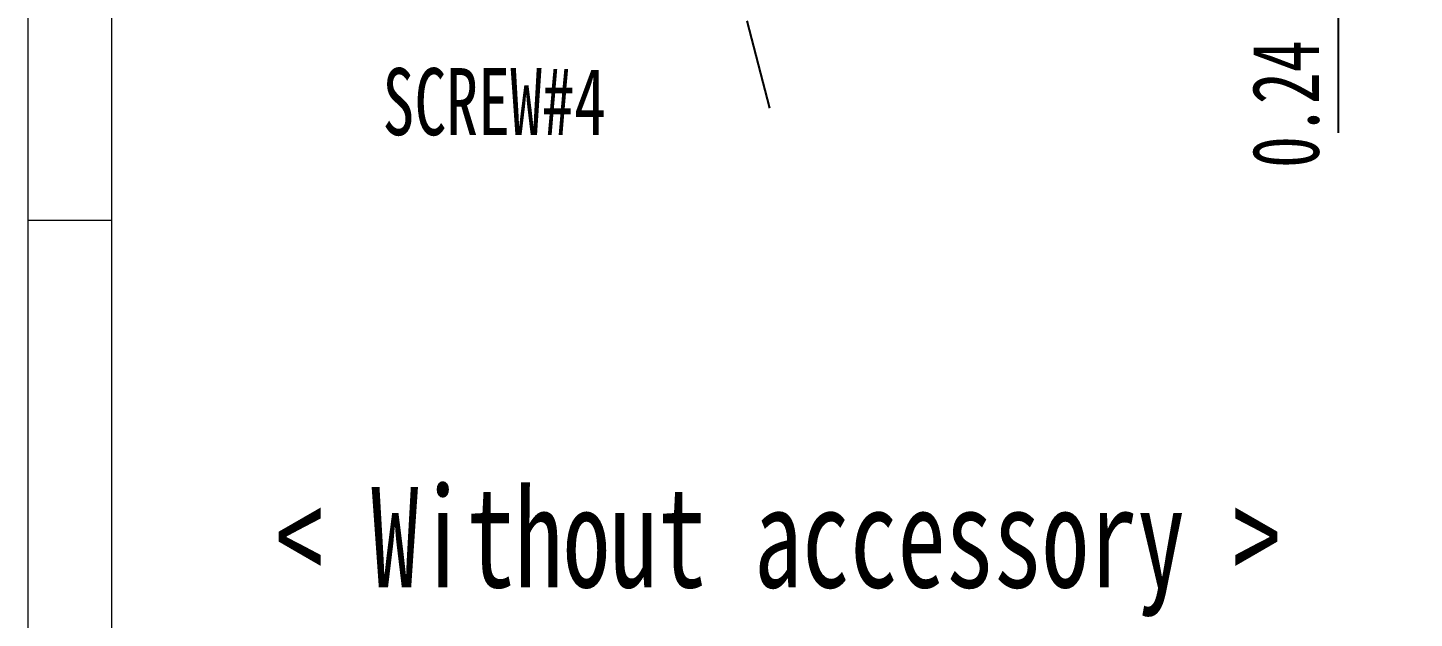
# Paper-space layout '시트2_ENG' of a CAD drawing. Header units: inches. Extents: x 0.2 to 16.3, y 0.2 to 11.5.
# Drawn here: x 0.197 to 3.454, y 4.911 to 6.298 of the extents above; entities that cross this region are included whole.
import ezdxf

# ---------------------------------------------------------------- set-up
doc = ezdxf.new("R2010")
doc.units = ezdxf.units.IN
doc.header["$MEASUREMENT"] = 0
doc.linetypes.add('CENTERX2', pattern=[0.8, 0.5, -0.1, 0.1, -0.1])
doc.layers.add('CENTER_LINE', color=7, linetype='CENTERX2')
doc.styles.add('SLDTEXTSTYLE0', font='TXT', dxfattribs={"width": 0.7})
doc.dimstyles.new('SLDDIMSTYLE4', dxfattribs={"dimtxt": 0.15748, "dimasz": 0.13, "dimexe": 0, "dimexo": 0.0625, "dimgap": 0.03937, "dimtad": 1, "dimdec": 3, "dimrnd": 1e-09, "dimdsep": 46, "dimtxsty": 'SLDTEXTSTYLE0', "dimsah": 1, "dimcen": 0.09, "dimadec": 0, "dimazin": 2, "dimtfac": 1, "dimtdec": 3, "dimtmove": 0, "dimatfit": 0, "dimfxl": 1, "dimfrac": 2, "dimtolj": 1, "dimtzin": 12, "dimarcsym": 0})
doc.dimstyles.new('SLDDIMSTYLE9', dxfattribs={"dimtxt": 0.18, "dimasz": 0.13, "dimexe": 0, "dimexo": 0.0625, "dimgap": 0, "dimtad": 0, "dimtih": 1, "dimtoh": 1, "dimdec": 0, "dimrnd": 1e-09, "dimzin": 0, "dimdsep": 46, "dimtxsty": 'Standard', "dimsah": 1, "dimcen": 0.09, "dimadec": 0, "dimazin": 0, "dimtfac": 0.13, "dimtdec": 0, "dimtofl": 0, "dimtmove": 0, "dimatfit": 3, "dimfxl": 1, "dimfrac": 2, "dimtolj": 1, "dimtzin": 0, "dimarcsym": 0})

# ---------------------------------------------------------------- blocks, each defined once
blk = doc.blocks.new('_D_46')
at = {"layer": 'CENTER_LINE'}
for p, q in [((3.2751, 6.7919), (3.2751, 7.0419)), ((5.0081, 6.7919), (3.2358, 6.7919)), ((3.2751, 6.7919), (3.2751, 6.5515)), ((5.0199, 6.5515), (3.2358, 6.5515)), ((3.2751, 6.5515), (3.2751, 5.969))]:
    blk.add_line(p, q, dxfattribs=at)
for points in [[(3.2751, 6.7919), (3.2951, 6.9219), (3.2551, 6.9219)], [(3.2751, 6.5515), (3.2551, 6.4215), (3.2951, 6.4215)]]:
    blk.add_solid(points, dxfattribs=at)
at = {"layer": 'CENTER_LINE', "insert": (3.0721, 5.969), "char_height": 0.15748, "attachment_point": 1, "rotation": 90, "style": 'SLDTEXTSTYLE0'}
blk.add_mtext('0.24', dxfattribs=at)
blk = doc.blocks.new('SW_NOTE_0_18')
at = {"layer": 'CENTER_LINE', "color": 0, "insert": (-0.9094, 0.0944), "char_height": 0.15748, "attachment_point": 1, "style": 'SLDTEXTSTYLE0'}
blk.add_mtext('SCREW#4', dxfattribs=at)

psp = doc.layouts.new('시트2_ENG')

# ---------------------------------------------------------------- linework, layer by layer
at = {"color": 7, "linetype": 'Continuous', "lineweight": 18}
for p, q in [((0.1969, 11.4961), (0.1969, 0.1969)), ((0.3937, 11.2992), (0.3937, 0.3937)), ((0.1969, 5.8465), (0.3937, 5.8465))]:
    psp.add_line(p, q, dxfattribs=at)

# ---------------------------------------------------------------- block references
at = {"layer": 'CENTER_LINE'}
psp.add_blockref('SW_NOTE_0_18', (1.9395, 6.1092), dxfattribs=at)

# ---------------------------------------------------------------- texts
at = {"layer": 'CENTER_LINE', "insert": (0.7781, 5.2199), "char_height": 0.23622, "attachment_point": 1, "style": 'SLDTEXTSTYLE0'}
psp.add_mtext('< Without accessory >', dxfattribs=at)

# ---------------------------------------------------------------- dimensions: what is measured, and where the dimension line sits
at = {"layer": 'CENTER_LINE'}
dim = psp.add_linear_dim(base=(3.2751, 6.5515), p1=(5.0474, 6.7919), p2=(5.0593, 6.5515), angle=90, dimstyle='SLDDIMSTYLE4', dxfattribs=at)
dim.commit()
dim.dimension.update_dxf_attribs({"geometry": '_D_46', "text_midpoint": (3.2751, 6.1578), "dimtype": 160})

# ---------------------------------------------------------------- leaders
psp.add_leader([(1.6839, 7.0889), (1.9395, 6.1092)], dimstyle='SLDDIMSTYLE9', dxfattribs=at)

doc.saveas('drawing.dxf')
